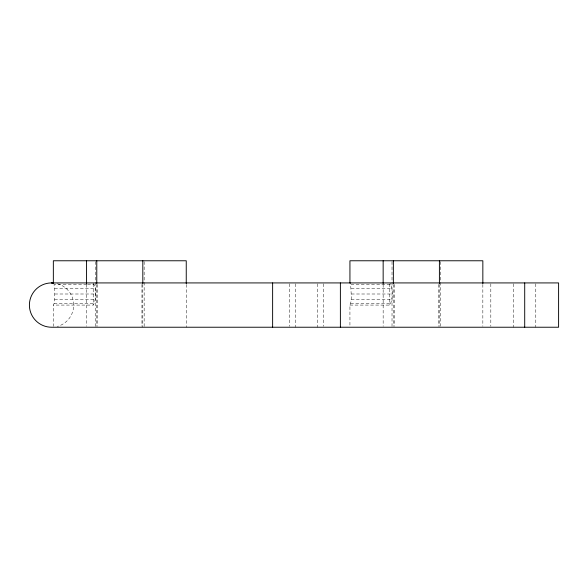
<?xml version="1.0" encoding="UTF-8"?>
<svg xmlns="http://www.w3.org/2000/svg" width="588" height="588" viewBox="0 0 588 588"><rect width="100%" height="100%" fill="white"/><g stroke="black" fill="none" stroke-linecap="round" stroke-linejoin="round"><path stroke-width="0.44" stroke-dasharray="2.94 2.21" d="M86.693 284.408L54.074 284.408L54.75 296.866L54.074 303.592L53.346 305.076L53.346 326.34M349.934 305.076L389.8 305.076L390.182 304.702C392.747 298.248 393.298 290.898 390.535 284.408L350.661 284.408L351.337 296.866L350.962 301.835L349.934 305.076L349.934 326.34M93.595 283.298C96.461 290.141 96.461 297.859 93.595 304.702L93.213 305.076L53.346 305.076M87.605 284.408L93.948 284.408M54.603 288.465L95.249 288.465M351.19 288.465L391.836 288.465M54.802 294L95.859 294M351.389 294L392.446 294M54.603 299.535L95.249 299.535M351.19 299.535L391.836 299.535M54.074 303.592L93.948 303.592M350.661 303.592L390.535 303.592M390.182 283.298L390.535 284.408M535.786 283.828L535.786 327.229M513.633 283.828L513.633 327.229M490.818 283.828L490.818 326.325M482.844 284.445L482.844 326.318M440.75 261.682L440.75 326.252M439.405 284.416L439.405 326.318M438.538 284.445L438.538 326.318M394.232 284.445L394.232 326.318M393.365 284.416L393.365 326.318M392.02 261.682L392.02 327.163M389.8 283.813L389.8 305.076M383.155 284.445L383.155 326.318M323.459 283.828L323.459 326.325M317.594 283.828L317.594 327.229M295.441 283.828L295.441 327.229M289.568 283.828L289.568 326.325M186.249 284.445L186.249 327.229M144.163 261.682L144.163 327.163M142.818 284.416L142.818 327.156M141.951 284.445L141.951 326.318M97.645 284.445L97.645 326.318M96.777 284.416L96.777 326.318M95.432 261.682L95.432 327.163M93.213 283.813L93.213 305.076M86.568 284.445L86.568 326.318M57.286 283.681A22.153 22.153 0 0 1 57.286 326.472"/><path stroke-width="0.88" d="M53.192 283.137L51.553 282.924L558.6 282.924L558.6 327.229L51.553 327.229A22.153 22.153 0 0 1 29.415 304.253A22.153 22.153 0 0 1 53.199 282.982M350.308 283.298L349.934 282.924L349.934 260.771L482.844 260.771L482.844 283.534M53.721 283.298L53.346 282.924L53.346 260.771L186.249 260.771L186.249 283.534M524.709 282.924L524.709 327.229M439.405 260.771L439.405 283.534M393.365 260.771L393.365 283.534M383.155 260.771L383.155 283.534M340.386 282.924L340.386 327.229M272.626 282.924L272.626 327.229M142.818 260.771L142.818 283.534M96.777 260.771L96.777 283.534M86.568 260.771L86.568 283.534"/></g></svg>
